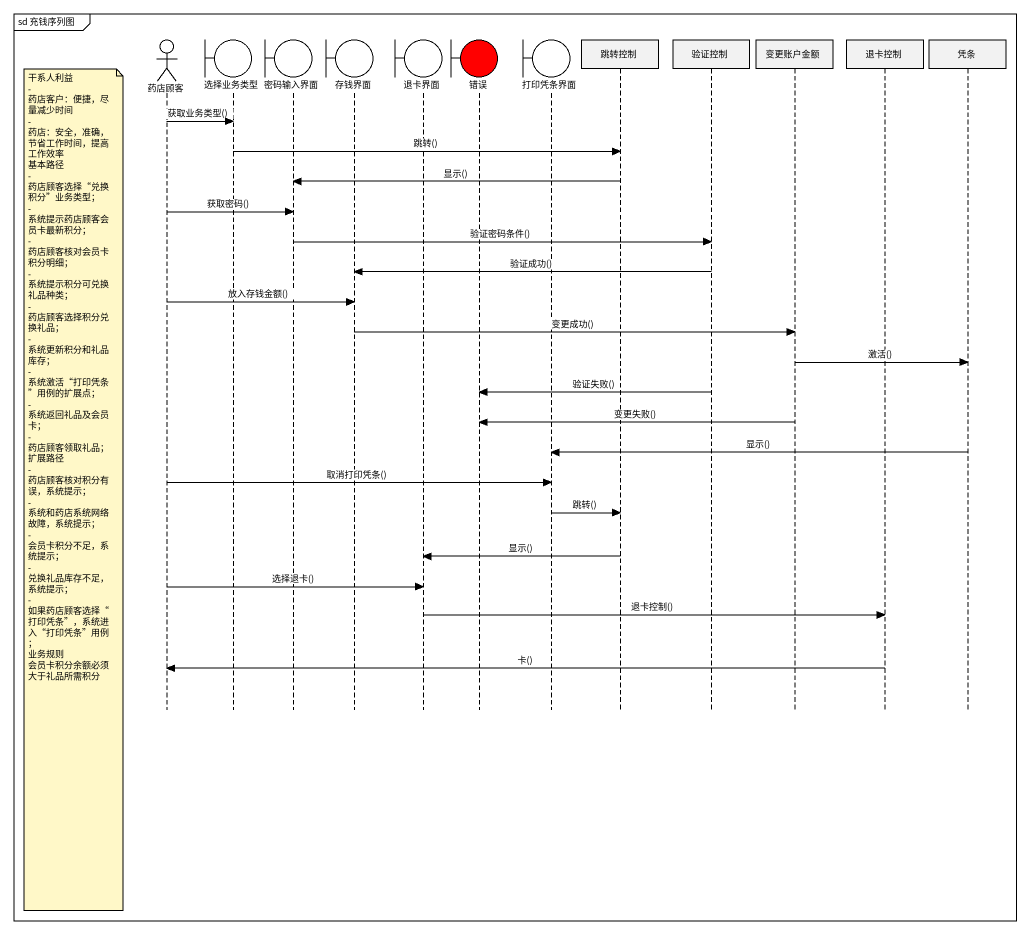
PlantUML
@startuml
mainframe sd 充钱序列图
hide footbox
actor 药店顾客
boundary 选择业务类型
boundary 密码输入界面
boundary 存钱界面
boundary 退卡界面
boundary 错误 #FF0000
boundary 打印凭条界面
participant 跳转控制
participant 验证控制
participant 变更账户金额
participant 退卡控制
participant 凭条

药店顾客 -> 选择业务类型 : 获取业务类型()
选择业务类型 -> 跳转控制 : 跳转()
跳转控制 -> 密码输入界面 : 显示()
药店顾客 -> 密码输入界面 : 获取密码()
密码输入界面 -> 验证控制 : 验证密码条件()
验证控制 -> 存钱界面 : 验证成功()
药店顾客 -> 存钱界面 : 放入存钱金额()
存钱界面 -> 变更账户金额 : 变更成功()
变更账户金额 -> 凭条 : 激活()
验证控制 -> 错误 : 验证失败()
变更账户金额 -> 错误 : 变更失败()
凭条 -> 打印凭条界面 : 显示()
药店顾客 -> 打印凭条界面 : 取消打印凭条()
note left of 药店顾客
  干系人利益
  - 药店客户：便捷，尽量减少时间
  - 药店：安全，准确，节省工作时间，提高工作效率
  基本路径
  - 药店顾客选择“兑换积分”业务类型；
  - 系统提示药店顾客会员卡最新积分；
  - 药店顾客核对会员卡积分明细；
  - 系统提示积分可兑换礼品种类；
  - 药店顾客选择积分兑换礼品；
  - 系统更新积分和礼品库存；
  - 系统激活“打印凭条”用例的扩展点；
  - 系统返回礼品及会员卡；
  - 药店顾客领取礼品；
  扩展路径
  - 药店顾客核对积分有误，系统提示；
  - 系统和药店系统网络故障，系统提示；
  - 会员卡积分不足，系统提示；
  - 兑换礼品库存不足，系统提示；
  - 如果药店顾客选择“打印凭条”，系统进入“打印凭条”用例；
  业务规则
  会员卡积分余额必须大于礼品所需积分
end note
打印凭条界面 -> 跳转控制 : 跳转()
跳转控制 -> 退卡界面 : 显示()
药店顾客 -> 退卡界面 : 选择退卡()
退卡界面 -> 退卡控制 : 退卡控制()
退卡控制 -> 药店顾客 : 卡()
@enduml
